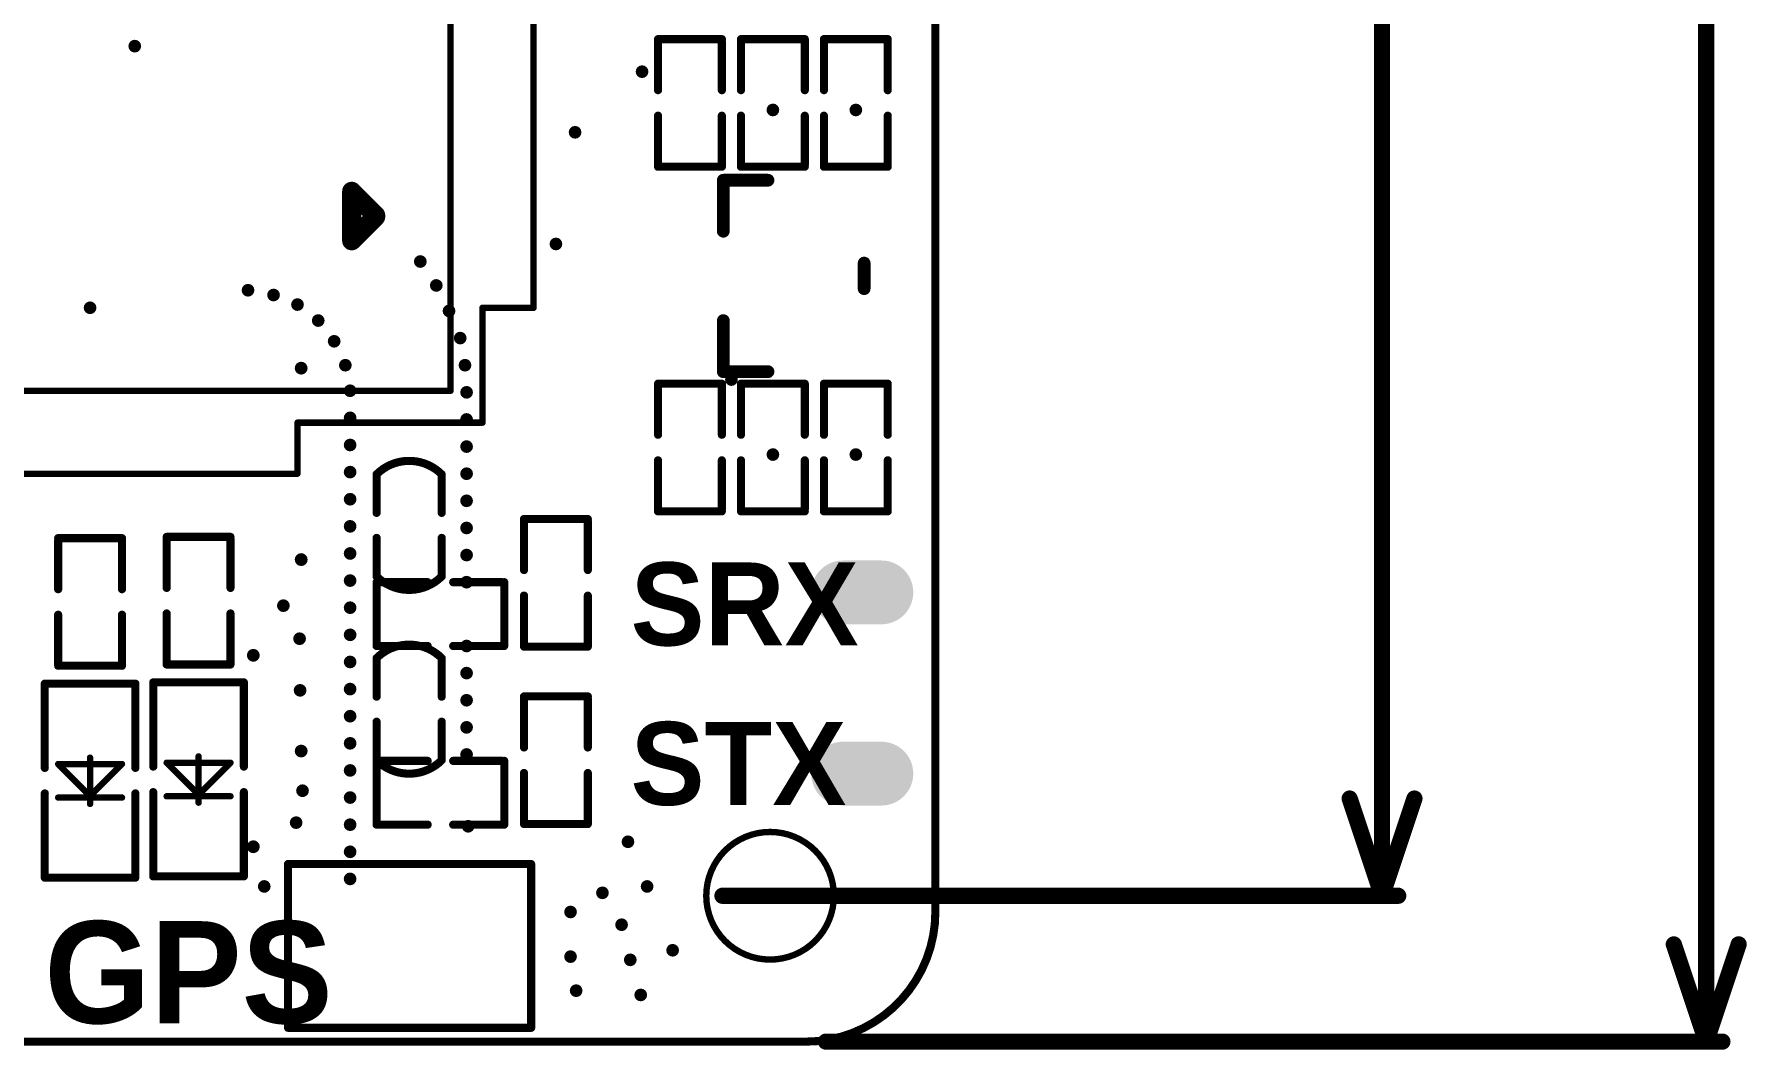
# Model space of a CAD drawing. Header units: millimetres. Extents: x -95 to 44, y -26 to 123.
# Drawn here: x 16.73 to 43.56, y -0.13 to 15.79 of the extents above; entities that cross this region are included whole.
import ezdxf

# ---------------------------------------------------------------- set-up
doc = ezdxf.new("R2010")
doc.units = ezdxf.units.MM
for name, color, linetype in [('KeepOutLayer', 6, 'Continuous'), ('Mechanical15', 56, 'Continuous'), ('MultiLayer', 9, 'Continuous'), ('PadHoleLayer', 156, 'Continuous'), ('TopOverlay', 2, 'Continuous'), ('ViaHoleLayer', 16, 'Continuous')]:
    doc.layers.add(name, color=color, linetype=linetype)
doc.styles.add('阿里巴巴普惠体 Heavy', font='', dxfattribs={"height": 0.2})
doc.styles.get('阿里巴巴普惠体 Heavy').set_extended_font_data('阿里巴巴普惠体 Heavy', bold=True)

# ---------------------------------------------------------------- blocks, each defined once
blk = doc.blocks.new('SIM7080G_28')
at = {"layer": 'TopOverlay'}
for points, const_width in [([(-5.45, 10.1), (-5.45, 9.3)], 0.1), ([(5.45, 10.1), (-5.45, 10.1)], 0.1), ([(5.45, 10.1), (5.45, 9.3)], 0.1), ([(-5.45, 9.3), (-8.35, 9.3)], 0.1), ([(-8.35, 9.3), (-8.35, 7.5)], 0.1), ([(8.35, 9.3), (5.45, 9.3)], 0.1), ([(8.35, 9.3), (8.35, 7.5)], 0.1), ([(7.85, 8.8), (-7.85, 8.8)], 0.1), ([(-7.85, 8.8), (-7.85, -8.8)], 0.1), ([(7.85, 8.8), (7.85, -8.8)], 0.1), ([(-8.35, 7.5), (-9.15, 7.5)], 0.1), ([(-9.15, 7.5), (-9.15, -7.5)], 0.1), ([(9.15, 7.5), (8.35, 7.5)], 0.1), ([(9.15, 7.5), (9.15, -7.5)], 0.1), ([(-6.3, 6.45), (-6.675, 6.075)], 0.3), ([(-6.3, 6.45), (-6.3, 5.675)], 0.3), ([(-6.3, 5.675), (-6.675, 6.05)], 0.3), ([(-8.35, -7.5), (-9.15, -7.5)], 0.1), ([(-8.35, -7.5), (-8.35, -9.3)], 0.1), ([(8.35, -7.5), (8.35, -9.3)], 0.1), ([(9.15, -7.5), (8.35, -7.5)], 0.1), ([(7.85, -8.8), (-7.85, -8.8)], 0.1), ([(-5.45, -9.3), (-8.35, -9.3)], 0.1), ([(-5.45, -9.3), (-5.45, -10.1)], 0.1), ([(8.35, -9.3), (5.45, -9.3)], 0.1), ([(5.45, -9.3), (5.45, -10.1)], 0.1), ([(5.45, -10.1), (-5.45, -10.1)], 0.1)]:
    blk.add_lwpolyline(points, dxfattribs=dict(at, const_width=const_width))
for points, const_width in [([(-5.475, 10.1, 1), (-5.425, 10.1, 1)], 0.05), ([(-5.475, 10.1, 1), (-5.425, 10.1, 1)], 0.05), ([(5.425, 10.1, 1), (5.475, 10.1, 1)], 0.05), ([(5.425, 10.1, 1), (5.475, 10.1, 1)], 0.05), ([(-8.375, 9.3, 1), (-8.325, 9.3, 1)], 0.05), ([(-8.375, 9.3, 1), (-8.325, 9.3, 1)], 0.05), ([(-5.475, 9.3, 1), (-5.425, 9.3, 1)], 0.05), ([(-5.475, 9.3, 1), (-5.425, 9.3, 1)], 0.05), ([(5.425, 9.3, 1), (5.475, 9.3, 1)], 0.05), ([(5.425, 9.3, 1), (5.475, 9.3, 1)], 0.05), ([(8.325, 9.3, 1), (8.375, 9.3, 1)], 0.05), ([(8.325, 9.3, 1), (8.375, 9.3, 1)], 0.05), ([(-7.875, 8.8, 1), (-7.825, 8.8, 1)], 0.05), ([(-7.875, 8.8, 1), (-7.825, 8.8, 1)], 0.05), ([(7.825, 8.8, 1), (7.875, 8.8, 1)], 0.05), ([(7.825, 8.8, 1), (7.875, 8.8, 1)], 0.05), ([(-9.175, 7.5, 1), (-9.125, 7.5, 1)], 0.05), ([(-9.175, 7.5, 1), (-9.125, 7.5, 1)], 0.05), ([(-8.375, 7.5, 1), (-8.325, 7.5, 1)], 0.05), ([(-8.375, 7.5, 1), (-8.325, 7.5, 1)], 0.05), ([(8.325, 7.5, 1), (8.375, 7.5, 1)], 0.05), ([(8.325, 7.5, 1), (8.375, 7.5, 1)], 0.05), ([(9.125, 7.5, 1), (9.175, 7.5, 1)], 0.05), ([(9.125, 7.5, 1), (9.175, 7.5, 1)], 0.05), ([(-6.375, 6.45, 1), (-6.225, 6.45, 1)], 0.15), ([(-6.375, 6.45, 1), (-6.225, 6.45, 1)], 0.15), ([(-6.75, 6.075, 1), (-6.6, 6.075, 1)], 0.15), ([(-6.75, 6.05, 1), (-6.6, 6.05, 1)], 0.15), ([(-6.375, 5.675, 1), (-6.225, 5.675, 1)], 0.15), ([(-6.375, 5.675, 1), (-6.225, 5.675, 1)], 0.15), ([(-9.175, -7.5, 1), (-9.125, -7.5, 1)], 0.05), ([(-9.175, -7.5, 1), (-9.125, -7.5, 1)], 0.05), ([(-8.375, -7.5, 1), (-8.325, -7.5, 1)], 0.05), ([(-8.375, -7.5, 1), (-8.325, -7.5, 1)], 0.05), ([(8.325, -7.5, 1), (8.375, -7.5, 1)], 0.05), ([(8.325, -7.5, 1), (8.375, -7.5, 1)], 0.05), ([(9.125, -7.5, 1), (9.175, -7.5, 1)], 0.05), ([(9.125, -7.5, 1), (9.175, -7.5, 1)], 0.05), ([(-7.875, -8.8, 1), (-7.825, -8.8, 1)], 0.05), ([(-7.875, -8.8, 1), (-7.825, -8.8, 1)], 0.05), ([(7.825, -8.8, 1), (7.875, -8.8, 1)], 0.05), ([(7.825, -8.8, 1), (7.875, -8.8, 1)], 0.05), ([(-8.375, -9.3, 1), (-8.325, -9.3, 1)], 0.05), ([(-8.375, -9.3, 1), (-8.325, -9.3, 1)], 0.05), ([(-5.475, -9.3, 1), (-5.425, -9.3, 1)], 0.05), ([(-5.475, -9.3, 1), (-5.425, -9.3, 1)], 0.05), ([(5.425, -9.3, 1), (5.475, -9.3, 1)], 0.05), ([(5.425, -9.3, 1), (5.475, -9.3, 1)], 0.05), ([(8.325, -9.3, 1), (8.375, -9.3, 1)], 0.05), ([(8.325, -9.3, 1), (8.375, -9.3, 1)], 0.05), ([(-5.475, -10.1, 1), (-5.425, -10.1, 1)], 0.05), ([(-5.475, -10.1, 1), (-5.425, -10.1, 1)], 0.05), ([(5.425, -10.1, 1), (5.475, -10.1, 1)], 0.05), ([(5.425, -10.1, 1), (5.475, -10.1, 1)], 0.05)]:
    blk.add_lwpolyline(points, format="xyb", close=True, dxfattribs=dict(at, const_width=const_width))
blk = doc.blocks.new('R0402_34')
at = {"layer": 'TopOverlay', "const_width": 0.127}
for points in [[(-0.51, -0.5), (-0.51, 0.5)], [(0.29, 0.5), (-0.478, 0.5)], [(1.472, 0.5), (0.69, 0.5)], [(1.49, -0.5), (1.49, 0.5)], [(0.29, -0.5), (-0.478, -0.5)], [(1.472, -0.5), (0.69, -0.5)]]:
    blk.add_lwpolyline(points, dxfattribs=at)
at = {"layer": 'TopOverlay', "const_width": 0.0635}
for points in [[(-0.542, 0.5, 1), (-0.478, 0.5, 1)], [(-0.51, 0.5, 1), (-0.446, 0.5, 1)], [(0.258, 0.5, 1), (0.322, 0.5, 1)], [(0.658, 0.5, 1), (0.722, 0.5, 1)], [(1.44, 0.5, 1), (1.504, 0.5, 1)], [(1.458, 0.5, 1), (1.522, 0.5, 1)], [(-0.542, -0.5, 1), (-0.478, -0.5, 1)], [(-0.51, -0.5, 1), (-0.446, -0.5, 1)], [(0.258, -0.5, 1), (0.322, -0.5, 1)], [(0.658, -0.5, 1), (0.722, -0.5, 1)], [(1.44, -0.5, 1), (1.504, -0.5, 1)], [(1.458, -0.5, 1), (1.522, -0.5, 1)]]:
    blk.add_lwpolyline(points, format="xyb", close=True, dxfattribs=at)
blk = doc.blocks.new('R0402_35')
at = {"layer": 'TopOverlay', "const_width": 0.127}
for points in [[(-0.51, -0.5), (-0.51, 0.5)], [(0.29, 0.5), (-0.478, 0.5)], [(1.472, 0.5), (0.69, 0.5)], [(1.49, -0.5), (1.49, 0.5)], [(0.29, -0.5), (-0.478, -0.5)], [(1.472, -0.5), (0.69, -0.5)]]:
    blk.add_lwpolyline(points, dxfattribs=at)
at = {"layer": 'TopOverlay', "const_width": 0.0635}
for points in [[(-0.542, 0.5, 1), (-0.478, 0.5, 1)], [(-0.51, 0.5, 1), (-0.446, 0.5, 1)], [(0.258, 0.5, 1), (0.322, 0.5, 1)], [(0.658, 0.5, 1), (0.722, 0.5, 1)], [(1.44, 0.5, 1), (1.504, 0.5, 1)], [(1.458, 0.5, 1), (1.522, 0.5, 1)], [(-0.542, -0.5, 1), (-0.478, -0.5, 1)], [(-0.51, -0.5, 1), (-0.446, -0.5, 1)], [(0.258, -0.5, 1), (0.322, -0.5, 1)], [(0.658, -0.5, 1), (0.722, -0.5, 1)], [(1.44, -0.5, 1), (1.504, -0.5, 1)], [(1.458, -0.5, 1), (1.522, -0.5, 1)]]:
    blk.add_lwpolyline(points, format="xyb", close=True, dxfattribs=at)
blk = doc.blocks.new('R0402_38')
at = {"layer": 'TopOverlay', "const_width": 0.127}
for points in [[(-0.51, -0.5), (-0.51, 0.5)], [(0.29, 0.5), (-0.478, 0.5)], [(1.472, 0.5), (0.69, 0.5)], [(1.49, -0.5), (1.49, 0.5)], [(0.29, -0.5), (-0.478, -0.5)], [(1.472, -0.5), (0.69, -0.5)]]:
    blk.add_lwpolyline(points, dxfattribs=at)
at = {"layer": 'TopOverlay', "const_width": 0.0635}
for points in [[(-0.542, 0.5, 1), (-0.478, 0.5, 1)], [(-0.51, 0.5, 1), (-0.446, 0.5, 1)], [(0.258, 0.5, 1), (0.322, 0.5, 1)], [(0.658, 0.5, 1), (0.722, 0.5, 1)], [(1.44, 0.5, 1), (1.504, 0.5, 1)], [(1.458, 0.5, 1), (1.522, 0.5, 1)], [(-0.542, -0.5, 1), (-0.478, -0.5, 1)], [(-0.51, -0.5, 1), (-0.446, -0.5, 1)], [(0.258, -0.5, 1), (0.322, -0.5, 1)], [(0.658, -0.5, 1), (0.722, -0.5, 1)], [(1.44, -0.5, 1), (1.504, -0.5, 1)], [(1.458, -0.5, 1), (1.522, -0.5, 1)]]:
    blk.add_lwpolyline(points, format="xyb", close=True, dxfattribs=at)
blk = doc.blocks.new('R0402_40')
at = {"layer": 'TopOverlay', "const_width": 0.127}
for points in [[(-0.51, -0.5), (-0.51, 0.5)], [(0.29, 0.5), (-0.478, 0.5)], [(1.472, 0.5), (0.69, 0.5)], [(1.49, -0.5), (1.49, 0.5)], [(0.29, -0.5), (-0.478, -0.5)], [(1.472, -0.5), (0.69, -0.5)]]:
    blk.add_lwpolyline(points, dxfattribs=at)
at = {"layer": 'TopOverlay', "const_width": 0.0635}
for points in [[(-0.542, 0.5, 1), (-0.478, 0.5, 1)], [(-0.51, 0.5, 1), (-0.446, 0.5, 1)], [(0.258, 0.5, 1), (0.322, 0.5, 1)], [(0.658, 0.5, 1), (0.722, 0.5, 1)], [(1.44, 0.5, 1), (1.504, 0.5, 1)], [(1.458, 0.5, 1), (1.522, 0.5, 1)], [(-0.542, -0.5, 1), (-0.478, -0.5, 1)], [(-0.51, -0.5, 1), (-0.446, -0.5, 1)], [(0.258, -0.5, 1), (0.322, -0.5, 1)], [(0.658, -0.5, 1), (0.722, -0.5, 1)], [(1.44, -0.5, 1), (1.504, -0.5, 1)], [(1.458, -0.5, 1), (1.522, -0.5, 1)]]:
    blk.add_lwpolyline(points, format="xyb", close=True, dxfattribs=at)
blk = doc.blocks.new('R0402_43')
at = {"layer": 'TopOverlay', "const_width": 0.127}
for points in [[(-0.51, 0.5), (-0.51, -0.5)], [(-0.478, 0.5), (0.29, 0.5)], [(0.69, 0.5), (1.472, 0.5)], [(1.49, 0.5), (1.49, -0.5)], [(-0.478, -0.5), (0.29, -0.5)], [(0.69, -0.5), (1.472, -0.5)]]:
    blk.add_lwpolyline(points, dxfattribs=at)
at = {"layer": 'TopOverlay', "const_width": 0.0635}
for points in [[(-0.542, 0.5, 1), (-0.478, 0.5, 1)], [(-0.51, 0.5, 1), (-0.446, 0.5, 1)], [(0.258, 0.5, 1), (0.322, 0.5, 1)], [(0.658, 0.5, 1), (0.722, 0.5, 1)], [(1.44, 0.5, 1), (1.504, 0.5, 1)], [(1.458, 0.5, 1), (1.522, 0.5, 1)], [(-0.542, -0.5, 1), (-0.478, -0.5, 1)], [(-0.51, -0.5, 1), (-0.446, -0.5, 1)], [(0.258, -0.5, 1), (0.322, -0.5, 1)], [(0.658, -0.5, 1), (0.722, -0.5, 1)], [(1.44, -0.5, 1), (1.504, -0.5, 1)], [(1.458, -0.5, 1), (1.522, -0.5, 1)]]:
    blk.add_lwpolyline(points, format="xyb", close=True, dxfattribs=at)
blk = doc.blocks.new('R0402_44')
at = {"layer": 'TopOverlay', "const_width": 0.127}
for points in [[(-0.51, 0.5), (-0.51, -0.5)], [(-0.478, 0.5), (0.29, 0.5)], [(0.69, 0.5), (1.472, 0.5)], [(1.49, 0.5), (1.49, -0.5)], [(-0.478, -0.5), (0.29, -0.5)], [(0.69, -0.5), (1.472, -0.5)]]:
    blk.add_lwpolyline(points, dxfattribs=at)
at = {"layer": 'TopOverlay', "const_width": 0.0635}
for points in [[(-0.542, 0.5, 1), (-0.478, 0.5, 1)], [(-0.51, 0.5, 1), (-0.446, 0.5, 1)], [(0.258, 0.5, 1), (0.322, 0.5, 1)], [(0.658, 0.5, 1), (0.722, 0.5, 1)], [(1.44, 0.5, 1), (1.504, 0.5, 1)], [(1.458, 0.5, 1), (1.522, 0.5, 1)], [(-0.542, -0.5, 1), (-0.478, -0.5, 1)], [(-0.51, -0.5, 1), (-0.446, -0.5, 1)], [(0.258, -0.5, 1), (0.322, -0.5, 1)], [(0.658, -0.5, 1), (0.722, -0.5, 1)], [(1.44, -0.5, 1), (1.504, -0.5, 1)], [(1.458, -0.5, 1), (1.522, -0.5, 1)]]:
    blk.add_lwpolyline(points, format="xyb", close=True, dxfattribs=at)
blk = doc.blocks.new('R0402_45')
at = {"layer": 'TopOverlay', "const_width": 0.127}
for points in [[(-0.51, 0.5), (-0.51, -0.5)], [(-0.478, 0.5), (0.29, 0.5)], [(0.69, 0.5), (1.472, 0.5)], [(1.49, 0.5), (1.49, -0.5)], [(-0.478, -0.5), (0.29, -0.5)], [(0.69, -0.5), (1.472, -0.5)]]:
    blk.add_lwpolyline(points, dxfattribs=at)
at = {"layer": 'TopOverlay', "const_width": 0.0635}
for points in [[(-0.542, 0.5, 1), (-0.478, 0.5, 1)], [(-0.51, 0.5, 1), (-0.446, 0.5, 1)], [(0.258, 0.5, 1), (0.322, 0.5, 1)], [(0.658, 0.5, 1), (0.722, 0.5, 1)], [(1.44, 0.5, 1), (1.504, 0.5, 1)], [(1.458, 0.5, 1), (1.522, 0.5, 1)], [(-0.542, -0.5, 1), (-0.478, -0.5, 1)], [(-0.51, -0.5, 1), (-0.446, -0.5, 1)], [(0.258, -0.5, 1), (0.322, -0.5, 1)], [(0.658, -0.5, 1), (0.722, -0.5, 1)], [(1.44, -0.5, 1), (1.504, -0.5, 1)], [(1.458, -0.5, 1), (1.522, -0.5, 1)]]:
    blk.add_lwpolyline(points, format="xyb", close=True, dxfattribs=at)
blk = doc.blocks.new('R0402_48')
at = {"layer": 'TopOverlay', "const_width": 0.127}
for points in [[(-0.51, 0.5), (-0.51, -0.5)], [(-0.478, 0.5), (0.29, 0.5)], [(0.69, 0.5), (1.472, 0.5)], [(1.49, 0.5), (1.49, -0.5)], [(-0.478, -0.5), (0.29, -0.5)], [(0.69, -0.5), (1.472, -0.5)]]:
    blk.add_lwpolyline(points, dxfattribs=at)
at = {"layer": 'TopOverlay', "const_width": 0.0635}
for points in [[(-0.542, 0.5, 1), (-0.478, 0.5, 1)], [(-0.51, 0.5, 1), (-0.446, 0.5, 1)], [(0.258, 0.5, 1), (0.322, 0.5, 1)], [(0.658, 0.5, 1), (0.722, 0.5, 1)], [(1.44, 0.5, 1), (1.504, 0.5, 1)], [(1.458, 0.5, 1), (1.522, 0.5, 1)], [(-0.542, -0.5, 1), (-0.478, -0.5, 1)], [(-0.51, -0.5, 1), (-0.446, -0.5, 1)], [(0.258, -0.5, 1), (0.322, -0.5, 1)], [(0.658, -0.5, 1), (0.722, -0.5, 1)], [(1.44, -0.5, 1), (1.504, -0.5, 1)], [(1.458, -0.5, 1), (1.522, -0.5, 1)]]:
    blk.add_lwpolyline(points, format="xyb", close=True, dxfattribs=at)
blk = doc.blocks.new('R0402_50')
at = {"layer": 'TopOverlay', "const_width": 0.127}
for points in [[(-0.51, 0.5), (-0.51, -0.5)], [(-0.478, 0.5), (0.29, 0.5)], [(0.69, 0.5), (1.472, 0.5)], [(1.49, 0.5), (1.49, -0.5)], [(-0.478, -0.5), (0.29, -0.5)], [(0.69, -0.5), (1.472, -0.5)]]:
    blk.add_lwpolyline(points, dxfattribs=at)
at = {"layer": 'TopOverlay', "const_width": 0.0635}
for points in [[(-0.542, 0.5, 1), (-0.478, 0.5, 1)], [(-0.51, 0.5, 1), (-0.446, 0.5, 1)], [(0.258, 0.5, 1), (0.322, 0.5, 1)], [(0.658, 0.5, 1), (0.722, 0.5, 1)], [(1.44, 0.5, 1), (1.504, 0.5, 1)], [(1.458, 0.5, 1), (1.522, 0.5, 1)], [(-0.542, -0.5, 1), (-0.478, -0.5, 1)], [(-0.51, -0.5, 1), (-0.446, -0.5, 1)], [(0.258, -0.5, 1), (0.322, -0.5, 1)], [(0.658, -0.5, 1), (0.722, -0.5, 1)], [(1.44, -0.5, 1), (1.504, -0.5, 1)], [(1.458, -0.5, 1), (1.522, -0.5, 1)]]:
    blk.add_lwpolyline(points, format="xyb", close=True, dxfattribs=at)
blk = doc.blocks.new('SOT_23L_81')
at = {"layer": 'TopOverlay', "const_width": 0.2}
for points in [[(-1.501, 1.077), (-1.501, 0.377)], [(-1.501, 1.077), (-0.701, 1.077)], [(0.699, 1.077), (1.499, 1.077)], [(1.499, 1.077), (1.499, 0.377)], [(-0.2, -1.13), (0.2, -1.13)]]:
    blk.add_lwpolyline(points, dxfattribs=at)
at = {"layer": 'TopOverlay', "const_width": 0.1}
for points in [[(-1.551, 1.077, 1), (-1.451, 1.077, 1)], [(-1.551, 1.077, 1), (-1.451, 1.077, 1)], [(-0.751, 1.077, 1), (-0.651, 1.077, 1)], [(0.649, 1.077, 1), (0.749, 1.077, 1)], [(1.449, 1.077, 1), (1.549, 1.077, 1)], [(1.449, 1.077, 1), (1.549, 1.077, 1)], [(-1.551, 0.377, 1), (-1.451, 0.377, 1)], [(1.449, 0.377, 1), (1.549, 0.377, 1)], [(-0.25, -1.13, 1), (-0.15, -1.13, 1)], [(0.15, -1.13, 1), (0.25, -1.13, 1)]]:
    blk.add_lwpolyline(points, format="xyb", close=True, dxfattribs=at)
blk = doc.blocks.new('PIN_1_83')
at = {"layer": 'MultiLayer'}
h = blk.add_hatch(color=9, dxfattribs=at)
edge = h.paths.add_edge_path()
edge.add_arc((-0.3, 0), 0.5, 90, 270)
edge.add_line((-0.3, -0.5), (0.3, -0.5))
edge.add_arc((0.3, 0), 0.5, 270, 450)
edge.add_line((0.3, 0.5), (-0.3, 0.5))
at = {"layer": 'PadHoleLayer'}
h = blk.add_hatch(color=156, dxfattribs=at)
edge = h.paths.add_edge_path()
edge.add_arc((0, 0), 0.45, 0, 360)
blk = doc.blocks.new('PIN_1_84')
at = {"layer": 'MultiLayer'}
h = blk.add_hatch(color=9, dxfattribs=at)
edge = h.paths.add_edge_path()
edge.add_arc((-0.3, 0), 0.5, 90, 270)
edge.add_line((-0.3, -0.5), (0.3, -0.5))
edge.add_arc((0.3, 0), 0.5, 270, 450)
edge.add_line((0.3, 0.5), (-0.3, 0.5))
at = {"layer": 'PadHoleLayer'}
h = blk.add_hatch(color=156, dxfattribs=at)
edge = h.paths.add_edge_path()
edge.add_arc((0, 0), 0.45, 0, 360)
blk = doc.blocks.new('R0402_90')
at = {"layer": 'TopOverlay', "const_width": 0.127}
for points in [[(-0.51, 0.5), (-0.51, -0.5)], [(0.29, 0.5), (-0.478, 0.5)], [(1.472, 0.5), (0.69, 0.5)], [(1.49, 0.5), (1.49, -0.5)], [(0.29, -0.5), (-0.478, -0.5)], [(1.472, -0.5), (0.69, -0.5)]]:
    blk.add_lwpolyline(points, dxfattribs=at)
at = {"layer": 'TopOverlay', "const_width": 0.0635}
for points in [[(-0.542, 0.5, 1), (-0.478, 0.5, 1)], [(-0.51, 0.5, 1), (-0.446, 0.5, 1)], [(0.258, 0.5, 1), (0.322, 0.5, 1)], [(0.658, 0.5, 1), (0.722, 0.5, 1)], [(1.44, 0.5, 1), (1.504, 0.5, 1)], [(1.458, 0.5, 1), (1.522, 0.5, 1)], [(-0.542, -0.5, 1), (-0.478, -0.5, 1)], [(-0.51, -0.5, 1), (-0.446, -0.5, 1)], [(0.258, -0.5, 1), (0.322, -0.5, 1)], [(0.658, -0.5, 1), (0.722, -0.5, 1)], [(1.44, -0.5, 1), (1.504, -0.5, 1)], [(1.458, -0.5, 1), (1.522, -0.5, 1)]]:
    blk.add_lwpolyline(points, format="xyb", close=True, dxfattribs=at)
blk = doc.blocks.new('R0402_91')
at = {"layer": 'TopOverlay', "const_width": 0.127}
for points in [[(-0.51, 0.5), (-0.51, -0.5)], [(0.29, 0.5), (-0.478, 0.5)], [(1.472, 0.5), (0.69, 0.5)], [(1.49, 0.5), (1.49, -0.5)], [(0.29, -0.5), (-0.478, -0.5)], [(1.472, -0.5), (0.69, -0.5)]]:
    blk.add_lwpolyline(points, dxfattribs=at)
at = {"layer": 'TopOverlay', "const_width": 0.0635}
for points in [[(-0.542, 0.5, 1), (-0.478, 0.5, 1)], [(-0.51, 0.5, 1), (-0.446, 0.5, 1)], [(0.258, 0.5, 1), (0.322, 0.5, 1)], [(0.658, 0.5, 1), (0.722, 0.5, 1)], [(1.44, 0.5, 1), (1.504, 0.5, 1)], [(1.458, 0.5, 1), (1.522, 0.5, 1)], [(-0.542, -0.5, 1), (-0.478, -0.5, 1)], [(-0.51, -0.5, 1), (-0.446, -0.5, 1)], [(0.258, -0.5, 1), (0.322, -0.5, 1)], [(0.658, -0.5, 1), (0.722, -0.5, 1)], [(1.44, -0.5, 1), (1.504, -0.5, 1)], [(1.458, -0.5, 1), (1.522, -0.5, 1)]]:
    blk.add_lwpolyline(points, format="xyb", close=True, dxfattribs=at)
blk = doc.blocks.new('R0402_92')
at = {"layer": 'TopOverlay', "const_width": 0.127}
for points in [[(-0.51, -0.5), (-0.51, 0.5)], [(0.29, 0.5), (-0.478, 0.5)], [(1.472, 0.5), (0.69, 0.5)], [(1.49, -0.5), (1.49, 0.5)], [(0.29, -0.5), (-0.478, -0.5)], [(1.472, -0.5), (0.69, -0.5)]]:
    blk.add_lwpolyline(points, dxfattribs=at)
at = {"layer": 'TopOverlay', "const_width": 0.0635}
for points in [[(-0.542, 0.5, 1), (-0.478, 0.5, 1)], [(-0.51, 0.5, 1), (-0.446, 0.5, 1)], [(0.258, 0.5, 1), (0.322, 0.5, 1)], [(0.658, 0.5, 1), (0.722, 0.5, 1)], [(1.44, 0.5, 1), (1.504, 0.5, 1)], [(1.458, 0.5, 1), (1.522, 0.5, 1)], [(-0.542, -0.5, 1), (-0.478, -0.5, 1)], [(-0.51, -0.5, 1), (-0.446, -0.5, 1)], [(0.258, -0.5, 1), (0.322, -0.5, 1)], [(0.658, -0.5, 1), (0.722, -0.5, 1)], [(1.44, -0.5, 1), (1.504, -0.5, 1)], [(1.458, -0.5, 1), (1.522, -0.5, 1)]]:
    blk.add_lwpolyline(points, format="xyb", close=True, dxfattribs=at)
blk = doc.blocks.new('D0603_100')
at = {"layer": 'TopOverlay'}
for points, const_width in [([(0.61, 0.71), (-0.71, 0.71)], 0.127), ([(-0.71, -0.71), (-0.71, 0.71)], 0.127), ([(1.05, 0), (0.55, 0.5)], 0.1), ([(0.55, -0.5), (0.55, 0.5)], 0.1), ([(2.33, 0.71), (1.01, 0.71)], 0.127), ([(1.075, -0.5), (1.075, 0.5)], 0.1), ([(2.33, -0.71), (2.33, 0.71)], 0.127), ([(1.175, 0), (0.45, 0)], 0.1), ([(0.55, -0.5), (1.05, 0)], 0.1), ([(0.61, -0.71), (-0.71, -0.71)], 0.127), ([(2.33, -0.71), (1.01, -0.71)], 0.127)]:
    blk.add_lwpolyline(points, dxfattribs=dict(at, const_width=const_width))
for points, const_width in [([(-0.742, 0.71, 1), (-0.678, 0.71, 1)], 0.0635), ([(-0.742, 0.71, 1), (-0.678, 0.71, 1)], 0.0635), ([(0.525, 0.5, 1), (0.575, 0.5, 1)], 0.05), ([(0.525, 0.5, 1), (0.575, 0.5, 1)], 0.05), ([(0.578, 0.71, 1), (0.642, 0.71, 1)], 0.0635), ([(0.978, 0.71, 1), (1.042, 0.71, 1)], 0.0635), ([(1.05, 0.5, 1), (1.1, 0.5, 1)], 0.05), ([(2.298, 0.71, 1), (2.362, 0.71, 1)], 0.0635), ([(2.298, 0.71, 1), (2.362, 0.71, 1)], 0.0635), ([(0.425, 0, 1), (0.475, 0, 1)], 0.05), ([(1.025, 0, 1), (1.075, 0, 1)], 0.05), ([(1.025, 0, 1), (1.075, 0, 1)], 0.05), ([(1.15, 0, 1), (1.2, 0, 1)], 0.05), ([(0.525, -0.5, 1), (0.575, -0.5, 1)], 0.05), ([(0.525, -0.5, 1), (0.575, -0.5, 1)], 0.05), ([(1.05, -0.5, 1), (1.1, -0.5, 1)], 0.05), ([(-0.742, -0.71, 1), (-0.678, -0.71, 1)], 0.0635), ([(-0.742, -0.71, 1), (-0.678, -0.71, 1)], 0.0635), ([(0.578, -0.71, 1), (0.642, -0.71, 1)], 0.0635), ([(0.978, -0.71, 1), (1.042, -0.71, 1)], 0.0635), ([(2.298, -0.71, 1), (2.362, -0.71, 1)], 0.0635), ([(2.298, -0.71, 1), (2.362, -0.71, 1)], 0.0635)]:
    blk.add_lwpolyline(points, format="xyb", close=True, dxfattribs=dict(at, const_width=const_width))
blk = doc.blocks.new('D0603_101')
at = {"layer": 'TopOverlay'}
for points, const_width in [([(-0.71, -0.71), (-0.71, 0.71)], 0.127), ([(0.61, 0.71), (-0.71, 0.71)], 0.127), ([(0.55, -0.5), (0.55, 0.5)], 0.1), ([(1.05, 0), (0.55, 0.5)], 0.1), ([(2.33, 0.71), (1.01, 0.71)], 0.127), ([(1.075, -0.5), (1.075, 0.5)], 0.1), ([(2.33, -0.71), (2.33, 0.71)], 0.127), ([(1.175, 0), (0.45, 0)], 0.1), ([(0.55, -0.5), (1.05, 0)], 0.1), ([(0.61, -0.71), (-0.71, -0.71)], 0.127), ([(2.33, -0.71), (1.01, -0.71)], 0.127)]:
    blk.add_lwpolyline(points, dxfattribs=dict(at, const_width=const_width))
for points, const_width in [([(-0.742, 0.71, 1), (-0.678, 0.71, 1)], 0.0635), ([(-0.742, 0.71, 1), (-0.678, 0.71, 1)], 0.0635), ([(0.525, 0.5, 1), (0.575, 0.5, 1)], 0.05), ([(0.525, 0.5, 1), (0.575, 0.5, 1)], 0.05), ([(0.578, 0.71, 1), (0.642, 0.71, 1)], 0.0635), ([(0.978, 0.71, 1), (1.042, 0.71, 1)], 0.0635), ([(1.05, 0.5, 1), (1.1, 0.5, 1)], 0.05), ([(2.298, 0.71, 1), (2.362, 0.71, 1)], 0.0635), ([(2.298, 0.71, 1), (2.362, 0.71, 1)], 0.0635), ([(0.425, 0, 1), (0.475, 0, 1)], 0.05), ([(1.025, 0, 1), (1.075, 0, 1)], 0.05), ([(1.025, 0, 1), (1.075, 0, 1)], 0.05), ([(1.15, 0, 1), (1.2, 0, 1)], 0.05), ([(0.525, -0.5, 1), (0.575, -0.5, 1)], 0.05), ([(0.525, -0.5, 1), (0.575, -0.5, 1)], 0.05), ([(1.05, -0.5, 1), (1.1, -0.5, 1)], 0.05), ([(-0.742, -0.71, 1), (-0.678, -0.71, 1)], 0.0635), ([(-0.742, -0.71, 1), (-0.678, -0.71, 1)], 0.0635), ([(0.578, -0.71, 1), (0.642, -0.71, 1)], 0.0635), ([(0.978, -0.71, 1), (1.042, -0.71, 1)], 0.0635), ([(2.298, -0.71, 1), (2.362, -0.71, 1)], 0.0635), ([(2.298, -0.71, 1), (2.362, -0.71, 1)], 0.0635)]:
    blk.add_lwpolyline(points, format="xyb", close=True, dxfattribs=dict(at, const_width=const_width))
blk = doc.blocks.new('C0402_107')
at = {"layer": 'TopOverlay', "const_width": 0.127}
for points in [[(-0.31, -0.51, -0.414214), (-0.31, 0.51)], [(1.29, 0.51, -0.414214), (1.29, -0.51)]]:
    blk.add_lwpolyline(points, format="xyb", dxfattribs=at)
for points in [[(-0.31, 0.51), (0.294, 0.51)], [(0.686, 0.51), (1.29, 0.51)], [(-0.31, -0.51), (0.294, -0.51)], [(0.686, -0.51), (1.29, -0.51)]]:
    blk.add_lwpolyline(points, dxfattribs=at)
at = {"layer": 'TopOverlay', "const_width": 0.0635}
for points in [[(-0.342, 0.51, 1), (-0.278, 0.51, 1)], [(-0.342, 0.51, 1), (-0.278, 0.51, 1)], [(0.262, 0.51, 1), (0.326, 0.51, 1)], [(0.654, 0.51, 1), (0.718, 0.51, 1)], [(1.258, 0.51, 1), (1.322, 0.51, 1)], [(1.258, 0.51, 1), (1.322, 0.51, 1)], [(-0.342, -0.51, 1), (-0.278, -0.51, 1)], [(-0.342, -0.51, 1), (-0.278, -0.51, 1)], [(0.262, -0.51, 1), (0.326, -0.51, 1)], [(0.654, -0.51, 1), (0.718, -0.51, 1)], [(1.258, -0.51, 1), (1.322, -0.51, 1)], [(1.258, -0.51, 1), (1.322, -0.51, 1)]]:
    blk.add_lwpolyline(points, format="xyb", close=True, dxfattribs=at)
blk = doc.blocks.new('C0402_110')
at = {"layer": 'TopOverlay', "const_width": 0.127}
for points in [[(-0.31, -0.51, -0.414214), (-0.31, 0.51)], [(1.29, 0.51, -0.414214), (1.29, -0.51)]]:
    blk.add_lwpolyline(points, format="xyb", dxfattribs=at)
for points in [[(-0.31, 0.51), (0.294, 0.51)], [(0.686, 0.51), (1.29, 0.51)], [(-0.31, -0.51), (0.294, -0.51)], [(0.686, -0.51), (1.29, -0.51)]]:
    blk.add_lwpolyline(points, dxfattribs=at)
at = {"layer": 'TopOverlay', "const_width": 0.0635}
for points in [[(-0.342, 0.51, 1), (-0.278, 0.51, 1)], [(-0.342, 0.51, 1), (-0.278, 0.51, 1)], [(0.262, 0.51, 1), (0.326, 0.51, 1)], [(0.654, 0.51, 1), (0.718, 0.51, 1)], [(1.258, 0.51, 1), (1.322, 0.51, 1)], [(1.258, 0.51, 1), (1.322, 0.51, 1)], [(-0.342, -0.51, 1), (-0.278, -0.51, 1)], [(-0.342, -0.51, 1), (-0.278, -0.51, 1)], [(0.262, -0.51, 1), (0.326, -0.51, 1)], [(0.654, -0.51, 1), (0.718, -0.51, 1)], [(1.258, -0.51, 1), (1.322, -0.51, 1)], [(1.258, -0.51, 1), (1.322, -0.51, 1)]]:
    blk.add_lwpolyline(points, format="xyb", close=True, dxfattribs=at)
blk = doc.blocks.new('ANT_146')
at = {"layer": 'TopOverlay', "const_width": 0.127}
for points in [[(-1.912, 1.283), (-1.912, -1.283)], [(1.898, 1.283), (-1.912, 1.283)], [(1.898, 1.283), (1.898, -1.283)], [(1.898, -1.283), (-1.912, -1.283)]]:
    blk.add_lwpolyline(points, dxfattribs=at)
at = {"layer": 'TopOverlay', "const_width": 0.0635}
for points in [[(-1.944, 1.283, 1), (-1.88, 1.283, 1)], [(-1.944, 1.283, 1), (-1.88, 1.283, 1)], [(1.866, 1.283, 1), (1.93, 1.283, 1)], [(1.866, 1.283, 1), (1.93, 1.283, 1)], [(-1.944, -1.283, 1), (-1.88, -1.283, 1)], [(-1.944, -1.283, 1), (-1.88, -1.283, 1)], [(1.866, -1.283, 1), (1.93, -1.283, 1)], [(1.866, -1.283, 1), (1.93, -1.283, 1)]]:
    blk.add_lwpolyline(points, format="xyb", close=True, dxfattribs=at)

msp = doc.modelspace()

# ---------------------------------------------------------------- hatches: boundary and pattern name
at = {"layer": 'ViaHoleLayer'}
h = msp.add_hatch(color=16, dxfattribs=at)
edge = h.paths.add_edge_path()
edge.add_arc((18.3, 15.6), 0.1, 0, 360)
h = msp.add_hatch(color=16, dxfattribs=at)
edge = h.paths.add_edge_path()
edge.add_arc((26.25, 15.2), 0.1, 0, 360)
h = msp.add_hatch(color=16, dxfattribs=at)
edge = h.paths.add_edge_path()
edge.add_arc((28.3, 14.6), 0.1, 0, 360)
h = msp.add_hatch(color=16, dxfattribs=at)
edge = h.paths.add_edge_path()
edge.add_arc((29.6, 14.6), 0.1, 0, 360)
h = msp.add_hatch(color=16, dxfattribs=at)
edge = h.paths.add_edge_path()
edge.add_arc((25.2, 14.25), 0.1, 0, 360)
h = msp.add_hatch(color=16, dxfattribs=at)
edge = h.paths.add_edge_path()
edge.add_arc((24.9, 12.5), 0.1, 0, 360)
h = msp.add_hatch(color=16, dxfattribs=at)
edge = h.paths.add_edge_path()
edge.add_arc((22.775, 12.225), 0.1, 0, 360)
h = msp.add_hatch(color=16, dxfattribs=at)
edge = h.paths.add_edge_path()
edge.add_arc((20.075, 11.775), 0.1, 0, 360)
h = msp.add_hatch(color=16, dxfattribs=at)
edge = h.paths.add_edge_path()
edge.add_arc((23.025, 11.85), 0.1, 0, 360)
h = msp.add_hatch(color=16, dxfattribs=at)
edge = h.paths.add_edge_path()
edge.add_arc((17.6, 11.5), 0.1, 0, 360)
h = msp.add_hatch(color=16, dxfattribs=at)
edge = h.paths.add_edge_path()
edge.add_arc((20.475, 11.7), 0.1, 0, 360)
h = msp.add_hatch(color=16, dxfattribs=at)
edge = h.paths.add_edge_path()
edge.add_arc((20.85, 11.55), 0.1, 0, 360)
h = msp.add_hatch(color=16, dxfattribs=at)
edge = h.paths.add_edge_path()
edge.add_arc((23.225, 11.45), 0.1, 0, 360)
h = msp.add_hatch(color=16, dxfattribs=at)
edge = h.paths.add_edge_path()
edge.add_arc((21.175, 11.3), 0.1, 0, 360)
h = msp.add_hatch(color=16, dxfattribs=at)
edge = h.paths.add_edge_path()
edge.add_arc((21.425, 10.975), 0.1, 0, 360)
h = msp.add_hatch(color=16, dxfattribs=at)
edge = h.paths.add_edge_path()
edge.add_arc((23.4, 11.025), 0.1, 0, 360)
h = msp.add_hatch(color=16, dxfattribs=at)
edge = h.paths.add_edge_path()
edge.add_arc((20.908, 10.554), 0.101, 0, 360)
h = msp.add_hatch(color=16, dxfattribs=at)
edge = h.paths.add_edge_path()
edge.add_arc((21.6, 10.6), 0.1, 0, 360)
h = msp.add_hatch(color=16, dxfattribs=at)
edge = h.paths.add_edge_path()
edge.add_arc((23.475, 10.6), 0.1, 0, 360)
h = msp.add_hatch(color=16, dxfattribs=at)
edge = h.paths.add_edge_path()
edge.add_arc((27.65, 10.375), 0.1, 0, 360)
h = msp.add_hatch(color=16, dxfattribs=at)
edge = h.paths.add_edge_path()
edge.add_arc((21.675, 10.2), 0.1, 0, 360)
h = msp.add_hatch(color=16, dxfattribs=at)
edge = h.paths.add_edge_path()
edge.add_arc((23.5, 10.175), 0.1, 0, 360)
h = msp.add_hatch(color=16, dxfattribs=at)
edge = h.paths.add_edge_path()
edge.add_arc((21.675, 9.775), 0.1, 0, 360)
h = msp.add_hatch(color=16, dxfattribs=at)
edge = h.paths.add_edge_path()
edge.add_arc((23.5, 9.75), 0.1, 0, 360)
h = msp.add_hatch(color=16, dxfattribs=at)
edge = h.paths.add_edge_path()
edge.add_arc((21.675, 9.35), 0.1, 0, 360)
h = msp.add_hatch(color=16, dxfattribs=at)
edge = h.paths.add_edge_path()
edge.add_arc((23.5, 9.325), 0.1, 0, 360)
h = msp.add_hatch(color=16, dxfattribs=at)
edge = h.paths.add_edge_path()
edge.add_arc((28.3, 9.2), 0.1, 0, 360)
h = msp.add_hatch(color=16, dxfattribs=at)
edge = h.paths.add_edge_path()
edge.add_arc((29.6, 9.2), 0.1, 0, 360)
h = msp.add_hatch(color=16, dxfattribs=at)
edge = h.paths.add_edge_path()
edge.add_arc((21.675, 8.925), 0.1, 0, 360)
h = msp.add_hatch(color=16, dxfattribs=at)
edge = h.paths.add_edge_path()
edge.add_arc((23.5, 8.9), 0.1, 0, 360)
h = msp.add_hatch(color=16, dxfattribs=at)
edge = h.paths.add_edge_path()
edge.add_arc((21.675, 8.5), 0.1, 0, 360)
h = msp.add_hatch(color=16, dxfattribs=at)
edge = h.paths.add_edge_path()
edge.add_arc((23.5, 8.475), 0.1, 0, 360)
h = msp.add_hatch(color=16, dxfattribs=at)
edge = h.paths.add_edge_path()
edge.add_arc((21.675, 8.075), 0.1, 0, 360)
h = msp.add_hatch(color=16, dxfattribs=at)
edge = h.paths.add_edge_path()
edge.add_arc((23.5, 8.05), 0.1, 0, 360)
h = msp.add_hatch(color=16, dxfattribs=at)
edge = h.paths.add_edge_path()
edge.add_arc((20.908, 7.554), 0.101, 0, 360)
h = msp.add_hatch(color=16, dxfattribs=at)
edge = h.paths.add_edge_path()
edge.add_arc((21.675, 7.65), 0.1, 0, 360)
h = msp.add_hatch(color=16, dxfattribs=at)
edge = h.paths.add_edge_path()
edge.add_arc((23.5, 7.625), 0.1, 0, 360)
h = msp.add_hatch(color=16, dxfattribs=at)
edge = h.paths.add_edge_path()
edge.add_arc((21.675, 7.225), 0.1, 0, 360)
h = msp.add_hatch(color=16, dxfattribs=at)
edge = h.paths.add_edge_path()
edge.add_arc((23.5, 7.2), 0.1, 0, 360)
h = msp.add_hatch(color=16, dxfattribs=at)
edge = h.paths.add_edge_path()
edge.add_arc((20.629, 6.832), 0.1, 0, 360)
h = msp.add_hatch(color=16, dxfattribs=at)
edge = h.paths.add_edge_path()
edge.add_arc((21.675, 6.8), 0.1, 0, 360)
h = msp.add_hatch(color=16, dxfattribs=at)
edge = h.paths.add_edge_path()
edge.add_arc((21.675, 6.375), 0.1, 0, 360)
h = msp.add_hatch(color=16, dxfattribs=at)
edge = h.paths.add_edge_path()
edge.add_arc((20.883, 6.314), 0.1, 0, 360)
h = msp.add_hatch(color=16, dxfattribs=at)
edge = h.paths.add_edge_path()
edge.add_arc((23.5, 6.2), 0.1, 0, 360)
h = msp.add_hatch(color=16, dxfattribs=at)
edge = h.paths.add_edge_path()
edge.add_arc((20.158, 6.054), 0.101, 0, 360)
h = msp.add_hatch(color=16, dxfattribs=at)
edge = h.paths.add_edge_path()
edge.add_arc((21.675, 5.95), 0.1, 0, 360)
h = msp.add_hatch(color=16, dxfattribs=at)
edge = h.paths.add_edge_path()
edge.add_arc((23.5, 5.775), 0.1, 0, 360)
h = msp.add_hatch(color=16, dxfattribs=at)
edge = h.paths.add_edge_path()
edge.add_arc((20.891, 5.505), 0.1, 0, 360)
h = msp.add_hatch(color=16, dxfattribs=at)
edge = h.paths.add_edge_path()
edge.add_arc((21.675, 5.525), 0.1, 0, 360)
h = msp.add_hatch(color=16, dxfattribs=at)
edge = h.paths.add_edge_path()
edge.add_arc((23.5, 5.35), 0.1, 0, 360)
h = msp.add_hatch(color=16, dxfattribs=at)
edge = h.paths.add_edge_path()
edge.add_arc((21.675, 5.1), 0.1, 0, 360)
h = msp.add_hatch(color=16, dxfattribs=at)
edge = h.paths.add_edge_path()
edge.add_arc((23.5, 4.925), 0.1, 0, 360)
h = msp.add_hatch(color=16, dxfattribs=at)
edge = h.paths.add_edge_path()
edge.add_arc((20.908, 4.554), 0.101, 0, 360)
h = msp.add_hatch(color=16, dxfattribs=at)
edge = h.paths.add_edge_path()
edge.add_arc((21.675, 4.675), 0.1, 0, 360)
h = msp.add_hatch(color=16, dxfattribs=at)
edge = h.paths.add_edge_path()
edge.add_arc((23.5, 4.5), 0.1, 0, 360)
h = msp.add_hatch(color=16, dxfattribs=at)
edge = h.paths.add_edge_path()
edge.add_arc((21.675, 4.25), 0.1, 0, 360)
h = msp.add_hatch(color=16, dxfattribs=at)
edge = h.paths.add_edge_path()
edge.add_arc((20.929, 3.932), 0.1, 0, 360)
h = msp.add_hatch(color=16, dxfattribs=at)
edge = h.paths.add_edge_path()
edge.add_arc((21.675, 3.825), 0.1, 0, 360)
h = msp.add_hatch(color=16, dxfattribs=at)
edge = h.paths.add_edge_path()
edge.add_arc((20.829, 3.432), 0.1, 0, 360)
h = msp.add_hatch(color=16, dxfattribs=at)
edge = h.paths.add_edge_path()
edge.add_arc((21.675, 3.4), 0.1, 0, 360)
h = msp.add_hatch(color=16, dxfattribs=at)
edge = h.paths.add_edge_path()
edge.add_arc((23.525, 3.375), 0.1, 0, 360)
h = msp.add_hatch(color=16, dxfattribs=at)
edge = h.paths.add_edge_path()
edge.add_arc((26.029, 3.132), 0.1, 0, 360)
h = msp.add_hatch(color=16, dxfattribs=at)
edge = h.paths.add_edge_path()
edge.add_arc((20.158, 3.054), 0.101, 0, 360)
h = msp.add_hatch(color=16, dxfattribs=at)
edge = h.paths.add_edge_path()
edge.add_arc((21.675, 2.975), 0.1, 0, 360)
h = msp.add_hatch(color=16, dxfattribs=at)
edge = h.paths.add_edge_path()
edge.add_arc((20.329, 2.432), 0.1, 0, 360)
h = msp.add_hatch(color=16, dxfattribs=at)
edge = h.paths.add_edge_path()
edge.add_arc((21.675, 2.55), 0.1, 0, 360)
h = msp.add_hatch(color=16, dxfattribs=at)
edge = h.paths.add_edge_path()
edge.add_arc((25.629, 2.332), 0.1, 0, 360)
h = msp.add_hatch(color=16, dxfattribs=at)
edge = h.paths.add_edge_path()
edge.add_arc((26.329, 2.432), 0.1, 0, 360)
h = msp.add_hatch(color=16, dxfattribs=at)
edge = h.paths.add_edge_path()
edge.add_arc((25.129, 2.032), 0.1, 0, 360)
h = msp.add_hatch(color=16, dxfattribs=at)
edge = h.paths.add_edge_path()
edge.add_arc((25.929, 1.832), 0.1, 0, 360)
h = msp.add_hatch(color=16, dxfattribs=at)
edge = h.paths.add_edge_path()
edge.add_arc((25.129, 1.332), 0.1, 0, 360)
h = msp.add_hatch(color=16, dxfattribs=at)
edge = h.paths.add_edge_path()
edge.add_arc((26.065, 1.282), 0.1, 0, 360)
h = msp.add_hatch(color=16, dxfattribs=at)
edge = h.paths.add_edge_path()
edge.add_arc((26.729, 1.432), 0.1, 0, 360)
h = msp.add_hatch(color=16, dxfattribs=at)
edge = h.paths.add_edge_path()
edge.add_arc((25.217, 0.799), 0.1, 0, 360)
h = msp.add_hatch(color=16, dxfattribs=at)
edge = h.paths.add_edge_path()
edge.add_arc((26.229, 0.732), 0.1, 0, 360)

# ---------------------------------------------------------------- linework, layer by layer
at = {"layer": 'KeepOutLayer', "const_width": 0.127}
for points in [[(30.846, 2.032), (30.846, 108.522)], [(-0.015, 0), (28.814, 0)]]:
    msp.add_lwpolyline(points, dxfattribs=at)
at = {"layer": 'KeepOutLayer'}
for points, const_width in [([(29.256, 2.286, 1), (27.256, 2.286, 1)], 0.1), ([(27.231, 2.286, 1), (27.281, 2.286, 1)], 0.05), ([(29.231, 2.286, 1), (29.281, 2.286, 1)], 0.05), ([(30.815, 2.032, 1), (30.878, 2.032, 1)], 0.0635), ([(30.815, 2.032, 1), (30.878, 2.032, 1)], 0.0635), ([(28.783, 0, 1), (28.846, 0, 1)], 0.0635), ([(28.783, 0, 1), (28.846, 0, 1)], 0.0635)]:
    msp.add_lwpolyline(points, format="xyb", close=True, dxfattribs=dict(at, const_width=const_width))
at = {"layer": 'KeepOutLayer', "const_width": 0.127}
msp.add_lwpolyline([(30.846, 2.032, -0.414214), (28.814, 0)], format="xyb", dxfattribs=at)
at = {"layer": 'Mechanical15', "const_width": 0.254}
for points in [[(42.926, 0), (42.926, 48.998)], [(37.846, 2.286), (37.846, 48.681)], [(37.338, 3.81), (37.846, 2.286)], [(37.846, 2.286), (38.354, 3.81)], [(27.51, 2.286), (38.1, 2.286)], [(42.418, 1.524), (42.926, 0)], [(42.926, 0), (43.434, 1.524)], [(29.132, 0), (43.18, 0)]]:
    msp.add_lwpolyline(points, dxfattribs=at)
at = {"layer": 'Mechanical15', "const_width": 0.127}
for points in [[(37.275, 3.81, 1), (37.401, 3.81, 1)], [(38.291, 3.81, 1), (38.417, 3.81, 1)], [(27.446, 2.286, 1), (27.573, 2.286, 1)], [(37.782, 2.286, 1), (37.909, 2.286, 1)], [(37.782, 2.286, 1), (37.909, 2.286, 1)], [(37.782, 2.286, 1), (37.909, 2.286, 1)], [(38.036, 2.286, 1), (38.163, 2.286, 1)], [(42.354, 1.524, 1), (42.481, 1.524, 1)], [(43.37, 1.524, 1), (43.498, 1.524, 1)], [(29.068, 0, 1), (29.195, 0, 1)], [(42.862, 0, 1), (42.989, 0, 1)], [(42.862, 0, 1), (42.989, 0, 1)], [(42.862, 0, 1), (42.989, 0, 1)], [(43.116, 0, 1), (43.243, 0, 1)]]:
    msp.add_lwpolyline(points, format="xyb", close=True, dxfattribs=at)
at = {"layer": 'MultiLayer'}
for p, q in [((27.964, 3.248), (27.782, 3.172)), ((28.157, 3.286), (27.964, 3.248)), ((28.256, 3.286), (28.157, 3.286)), ((28.354, 3.286), (28.256, 3.286)), ((28.547, 3.248), (28.354, 3.286)), ((28.729, 3.172), (28.547, 3.248)), ((27.618, 3.063), (27.479, 2.923)), ((27.782, 3.172), (27.618, 3.063)), ((28.893, 3.063), (28.729, 3.172)), ((29.032, 2.923), (28.893, 3.063)), ((27.37, 2.76), (27.294, 2.578)), ((27.479, 2.923), (27.37, 2.76)), ((29.142, 2.76), (29.032, 2.923)), ((29.217, 2.578), (29.142, 2.76)), ((27.294, 2.578), (27.256, 2.384)), ((29.256, 2.384), (29.217, 2.578)), ((27.256, 2.384), (27.256, 2.286)), ((27.256, 2.286), (27.256, 2.286)), ((27.256, 2.286), (27.256, 2.188)), ((27.256, 2.188), (27.294, 1.994)), ((29.217, 1.994), (29.256, 2.188)), ((29.256, 2.286), (29.256, 2.384)), ((29.256, 2.188), (29.256, 2.286)), ((27.294, 1.994), (27.37, 1.812)), ((29.142, 1.812), (29.217, 1.994)), ((27.37, 1.812), (27.479, 1.649)), ((27.479, 1.649), (27.618, 1.509)), ((28.893, 1.509), (29.032, 1.649)), ((29.032, 1.649), (29.142, 1.812)), ((27.618, 1.509), (27.782, 1.4)), ((27.782, 1.4), (27.964, 1.324)), ((28.547, 1.324), (28.729, 1.4)), ((28.729, 1.4), (28.893, 1.509)), ((27.964, 1.324), (28.157, 1.286)), ((28.157, 1.286), (28.256, 1.286)), ((28.256, 1.286), (28.354, 1.286)), ((28.354, 1.286), (28.547, 1.324))]:
    msp.add_line(p, q, dxfattribs=at)

# ---------------------------------------------------------------- block references
for name, p, rotation in [('SIM7080G_28', (15.4, 19), 180), ('R0402_38', (27, 15.2), 270), ('R0402_50', (28.3, 14.22), 90), ('R0402_48', (29.6, 14.22), 90), ('SOT_23L_81', (28.6, 12), 90), ('R0402_45', (27, 8.82), 90), ('R0402_43', (28.3, 8.82), 90), ('R0402_44', (29.6, 8.82), 90), ('C0402_107', (22.6, 7.6), 90), ('R0402_40', (24.9, 7.68), 270), ('R0402_35', (17.6, 7.38), 270), ('R0402_34', (19.3, 7.4), 270), ('PIN_1_83', (29.7, 7.04), 180), ('R0402_90', (23.58, 6.7), 180), ('C0402_110', (22.6, 4.72), 90), ('D0603_101', (17.6, 4.9), 270), ('D0603_100', (19.3, 4.92), 270), ('R0402_92', (24.9, 4.9), 270), ('PIN_1_84', (29.7, 4.2), 180), ('R0402_91', (23.58, 3.9), 180), ('ANT_146', (22.6, 1.5), 180)]:
    msp.add_blockref(name, p, dxfattribs=dict(rotation=rotation))

# ---------------------------------------------------------------- texts
at = {"layer": 'TopOverlay', "style": '阿里巴巴普惠体 Heavy'}
for s, height, p in [('SRX', 1.3, (26.07, 6.209)), ('STX', 1.3, (26.07, 3.709)), ('GPS', 1.6, (16.884, 0.288))]:
    msp.add_text(s, height=height, rotation=360, dxfattribs=at).set_placement(p)

doc.saveas('drawing.dxf')
